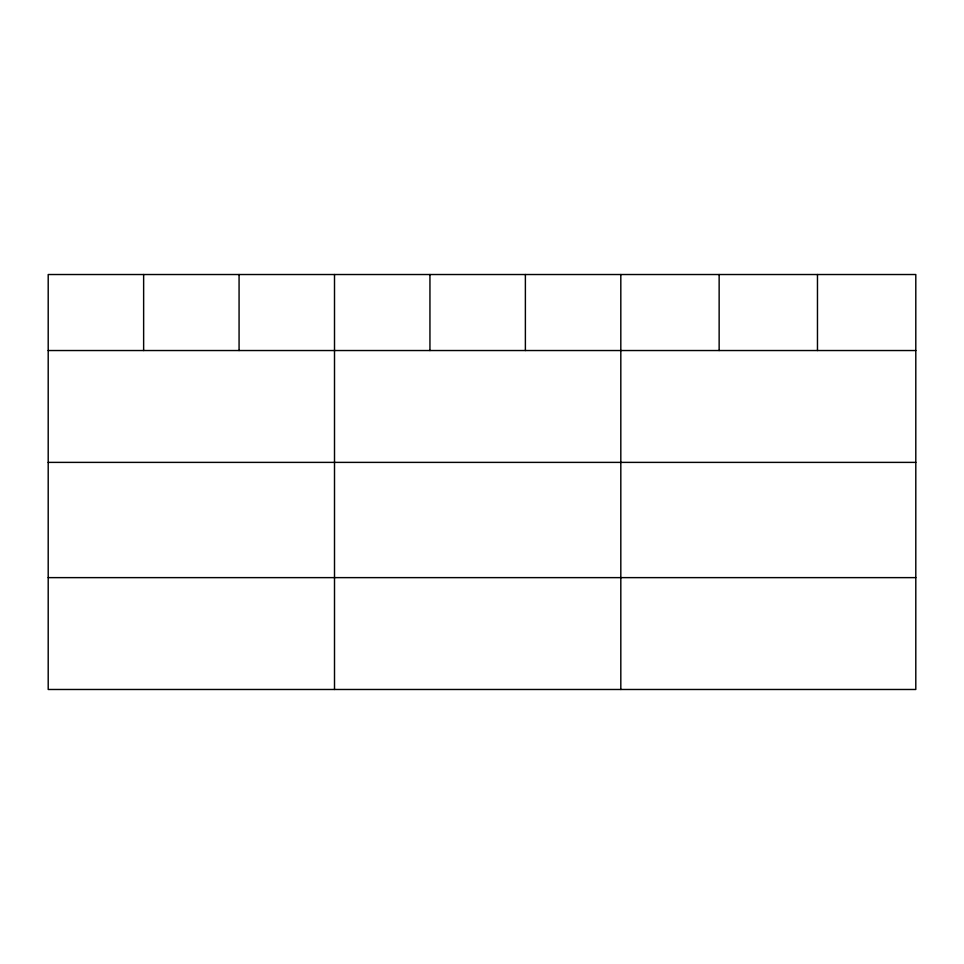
<?xml version="1.0" encoding="UTF-8"?>
<svg xmlns="http://www.w3.org/2000/svg" width="964" height="964" viewBox="0 0 964 964"><rect width="100%" height="100%" fill="white"/><g stroke="black" fill="none" stroke-linecap="round" stroke-linejoin="round"><path stroke-width="1.45" d="M915.8 462.383L915.8 274.523L48.2 274.523L48.2 689.477L915.8 689.477L915.8 462.383L48.2 462.383M48.2 350.534L915.8 350.534M48.2 577.629L915.8 577.629M817.472 274.523L817.472 350.534M719.144 274.523L719.144 350.534M620.816 274.523L620.816 689.477M525.38 274.523L525.38 350.534M429.944 274.523L429.944 350.534M334.508 274.523L334.508 689.477M239.072 274.523L239.072 350.534M143.636 274.523L143.636 350.534"/></g></svg>
